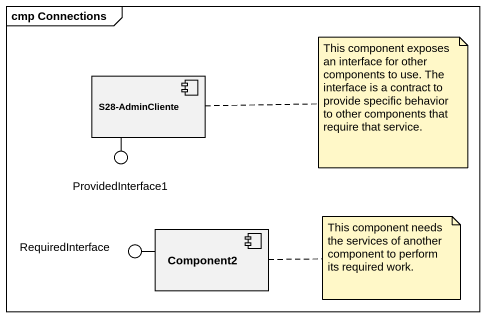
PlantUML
@startuml
mainframe cmp Connections
component "S28-AdminCliente" as S28_AdminCliente
() ProvidedInterface1
component Component2
() RequiredInterface
S28_AdminCliente -- ProvidedInterface1
Component2 -left- RequiredInterface
note right of S28_AdminCliente : This component exposes an interface for other components to use. The interface is a contract to provide specific behavior to other components that require that service.
note right of Component2 : This component needs the services of another component to perform its required work.
@enduml
